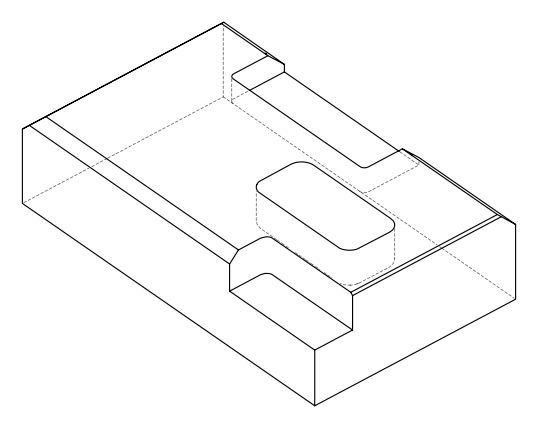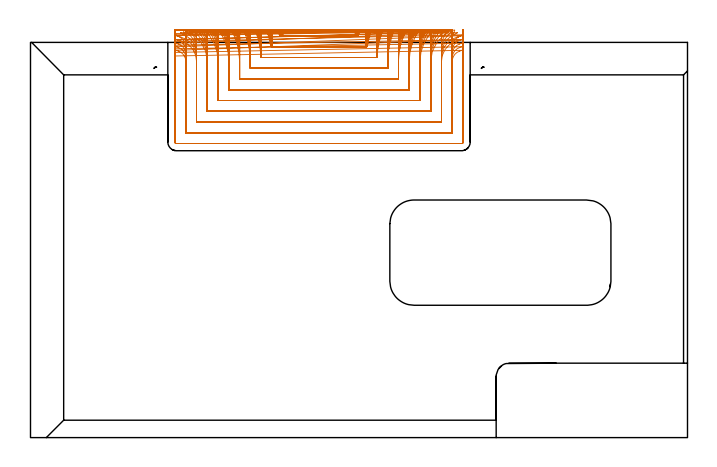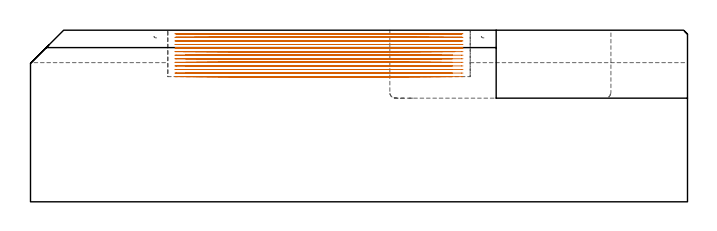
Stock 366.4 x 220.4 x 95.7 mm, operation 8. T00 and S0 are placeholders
(PLAN: 8 operations, 3 tool changes, 156.4 min)
(1 AREA_MILL | FG_CHAMFER_SURFACE | UGT0205_001 | 4.03 min | 13760 mm3)
(2 AREA_MILL_1 | FG_CHAMFER_SURFACE_1 | UGT0205_001 | 8.08 min | 12338 mm3)
(3 AREA_MILL_2 | FG_CHAMFER_SURFACE_2 | UGT0205_001 | 7.04 min | 21111 mm3)
(4 AREA_MILL_3 | FG_CHAMFER_SURFACE_3 | UGT0205_001 | 1.45 min | 400 mm3)
(5 AREA_MILL_4 | FG_CHAMFER_SURFACE_4 | UGT0205_001 | 12.01 min | 35148 mm3)
(6 MILL_CORNER_NOTCH_RECTANGULAR | CORNER_NOTCH_RECTANGULAR | NXT0201_011 | Follow Part, ap 3, ae 75% | 17.11 min | 167129 mm3)
(7 MILL_RECTANGULAR_POCKET | POCKET_RECTANGULAR_STRAIGHT | NXT0201_007 | Follow Part, ap 6.25, ae 75% | 6.92 min | 267632 mm3)
(8 MILL_SLOT | SLOT_PARTIAL_RECTANGULAR | NXT0201_009 | Follow Part, ap 2, ae 75% | 99.79 min | 261000 mm3)
(TOOL UGT0205_001 | Chamfer Mill 20 x 3 x 45 deg. | D20 FL50 Z2)
(TOOL NXT0201_011 | ENDMILL 12mm [2P460-1200-NA 1630] | D12 FL38 Z6)
(TOOL NXT0201_007 | ENDMILL 25mm [R216.25-25050GCK54P 1620] | D25 R3 FL54 Z5)
(TOOL NXT0201_009 | ENDMILL 8mm [2P460-0800-NA 1630] | D8 FL26 Z6)
(OP 8 MILL_SLOT)
G17 G21 G94 G90
T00 M6
G54
G17 G0 G90 X138.073 Y227.31 S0 M3
G43 Z105.7 H1
Z93.708
G94 G1 X138.802 Y224.4 F250.
G2 X138.9 Y224. R60. F500.
G1 X182.899
G2 X182.998 Y224.4 R60.
G1 X183.727 Y227.31 F250.
X131.784 Y227.289
X132.594 Y224.4
G2 X133.977 Y218. R54. F500.
G1 X187.823
G2 X189.205 Y224.4 R54.
G1 X190.015 Y227.289 F250.
X125.421 Y227.258
X126.332 Y224.4
G2 X128.55 Y212. R48. F500.
G1 X193.249
G2 X195.468 Y224.4 R48.
G1 X196.379 Y227.258 F250.
X118.947 Y227.213
X119.988 Y224.4
G2 X122.6 Y209.82 R42. F500.
G1 Y206.
X199.2
Y209.821
G2 X201.811 Y224.4 R42.
G1 X202.853 Y227.213 F250.
X112.3 Y227.143
X113.515 Y224.4
G2 X116.6 Y209.82 R36. F500.
G1 Y200.
X205.2
Y209.821
G2 X208.284 Y224.4 R36.
G1 X209.499 Y227.143 F250.
X105.361 Y227.022
X106.819 Y224.4
G2 X110.6 Y209.82 R30. F500.
G1 Y194.
X211.2
Y209.821
G2 X214.981 Y224.4 R30.
G1 X216.438 Y227.022 F250.
X97.841 Y226.783
X99.664 Y224.4
G2 X104.6 Y209.82 R24. F500.
G1 Y188.
X217.2
Y209.821
G2 X222.135 Y224.4 R24.
G1 X223.958 Y226.783 F250.
X88.726 Y226.159
X91.156 Y224.4
G2 X98.6 Y209.82 R18. F500.
G1 Y182.
X223.2
Y209.821
G2 X230.643 Y224.4 R18.
G1 X233.072 Y226.16 F250.
X81.315 Y221.892 F500.
X82.79 Y221.618 F250.
G2 X92.6 Y209.82 R12. F500.
G1 Y176.
X229.2
Y209.821
G2 X239.01 Y221.62 R12.
G1 X240.484 Y221.893 F250.
X81.186 Y215.977 F500.
X82.6 Y215.477 F250.
G2 X86.6 Y209.82 R6. F500.
G1 Y170.
X235.2
Y209.821
G2 X239.2 Y215.478 R6.
G1 X240.614 Y215.978 F250.
X80.6 Y212.82 F500.
Y209.82 F250.
Y164.8 F500.
G3 X81.4 Y164. R0.8
G1 X240.4
G3 X241.2 Y164.8 R0.8
G1 Y209.821
Y212.821 F250.
G0 Z105.7
X138.635 Y227.333
Z91.715
G1 X139.265 Y224.4
G2 X139.349 Y224. R60. F500.
G1 X182.45
G2 X182.535 Y224.4 R60.
G1 X183.164 Y227.333 F250.
X132.413 Y227.317
X133.112 Y224.4
G2 X134.244 Y218. R54. F500.
G1 X187.555
G2 X188.687 Y224.4 R54.
G1 X189.386 Y227.317 F250.
X126.133 Y227.295
X126.92 Y224.4
G2 X128.6 Y212. R48. F500.
G1 X193.2
G2 X194.879 Y224.4 R48.
G1 X195.666 Y227.295 F250.
X119.77 Y227.262
X120.669 Y224.4
G2 X122.6 Y211.813 R42. F500.
G1 Y206.
X199.2
Y211.815
G2 X201.13 Y224.4 R42.
G1 X202.029 Y227.262 F250.
X113.279 Y227.211
X114.328 Y224.4
G2 X116.6 Y211.813 R36. F500.
G1 Y200.
X205.2
Y211.815
G2 X207.471 Y224.4 R36.
G1 X208.52 Y227.211 F250.
X106.573 Y227.123
X107.832 Y224.4
G2 X110.6 Y211.813 R30. F500.
G1 Y194.
X211.2
Y211.815
G2 X213.967 Y224.4 R30.
G1 X215.226 Y227.123 F250.
X99.461 Y226.954
X101.034 Y224.4
G2 X104.6 Y211.813 R24. F500.
G1 Y188.
X217.2
Y211.815
G2 X220.764 Y224.4 R24.
G1 X222.337 Y226.954 F250.
X91.369 Y226.544
X93.467 Y224.4
G2 X98.6 Y211.813 R18. F500.
G1 Y182.
X223.2
Y211.815
G2 X228.331 Y224.4 R18.
G1 X230.428 Y226.545 F250.
X81.014 Y224.175 F500.
X83.899 Y223.35 F250.
G2 X92.6 Y211.813 R12. F500.
G1 Y176.
X229.2
Y211.815
G2 X237.899 Y223.352 R12.
G1 X240.784 Y224.177 F250.
X81.186 Y217.969 F500.
X82.6 Y217.469 F250.
G2 X86.6 Y211.813 R6. F500.
G1 Y170.
X235.2
Y211.815
G2 X239.2 Y217.472 R6.
G1 X240.614 Y217.972 F250.
X80.6 Y214.813 F500.
Y211.813 F250.
Y164.8 F500.
G3 X81.4 Y164. R0.8
G1 X240.4
G3 X241.2 Y164.8 R0.8
G1 Y211.815
Y214.815 F250.
G0 Z105.7
X139.128 Y227.353
Z89.723
G1 X139.657 Y224.4
G2 X139.728 Y224. R60. F500.
G1 X182.072
G2 X182.142 Y224.4 R60.
G1 X182.672 Y227.353 F250.
X132.962 Y227.342
X133.551 Y224.4
G2 X134.437 Y218. R54. F500.
G1 X187.363
G2 X188.249 Y224.4 R54.
G1 X188.837 Y227.342 F250.
X126.754 Y227.326
X127.416 Y224.4
G2 X128.6 Y213.806 R48. F500.
G1 Y212.
X193.2
Y213.808
G2 X194.383 Y224.4 R48.
G1 X195.045 Y227.326 F250.
X120.485 Y227.303
X121.242 Y224.4
G2 X122.6 Y213.806 R42. F500.
G1 Y206.
X199.2
Y213.808
G2 X200.558 Y224.4 R42.
G1 X201.314 Y227.303 F250.
X114.123 Y227.267
X115.006 Y224.4
G2 X116.6 Y213.806 R36. F500.
G1 Y200.
X205.2
Y213.808
G2 X206.793 Y224.4 R36.
G1 X207.676 Y227.267 F250.
X107.608 Y227.207
X108.667 Y224.4
G2 X110.6 Y213.806 R30. F500.
G1 Y194.
X211.2
Y213.808
G2 X213.132 Y224.4 R30.
G1 X214.191 Y227.207 F250.
X100.811 Y227.092
X102.135 Y224.4
G2 X104.6 Y213.806 R24. F500.
G1 Y188.
X217.2
Y213.808
G2 X219.664 Y224.4 R24.
G1 X220.988 Y227.092 F250.
X93.387 Y226.825
X95.153 Y224.4
G2 X98.6 Y213.806 R18. F500.
G1 Y182.
X223.2
Y213.808
G2 X226.646 Y224.4 R18.
G1 X228.412 Y226.826 F250.
X83.619 Y225.802
X86.264 Y224.386
G2 X92.6 Y213.806 R12. F500.
G1 Y176.
X229.2
Y213.808
G2 X235.534 Y224.386 R12.
G1 X238.178 Y225.803 F250.
X81.186 Y219.963 F500.
X82.6 Y219.463 F250.
G2 X86.6 Y213.806 R6. F500.
G1 Y170.
X235.2
Y213.808
G2 X239.2 Y219.465 R6.
G1 X240.614 Y219.965 F250.
X80.6 Y216.806 F500.
Y213.806 F250.
Y164.8 F500.
G3 X81.4 Y164. R0.8
G1 X240.4
G3 X241.2 Y164.8 R0.8
G1 Y213.808
Y216.808 F250.
G0 Z105.7
X139.552 Y227.369
Z87.731
G1 X139.981 Y224.4
G2 X140.038 Y224. R60. F500.
G1 X181.763
G2 X181.819 Y224.4 R60.
G1 X182.249 Y227.369 F250.
X133.435 Y227.362
X133.912 Y224.4
G2 X134.555 Y218. R54. F500.
G1 X187.245
G2 X187.889 Y224.4 R54.
G1 X188.367 Y227.362 F250.
X127.288 Y227.352
X127.825 Y224.4
G2 X128.6 Y215.807 R48. F500.
G1 Y212.
X193.2
Y215.8
G2 X193.977 Y224.4 R48.
G1 X194.514 Y227.351 F250.
X121.098 Y227.337
X121.712 Y224.4
G2 X122.6 Y215.807 R42. F500.
G1 Y206.
X199.2
Y215.8
G2 X200.09 Y224.4 R42.
G1 X200.704 Y227.336 F250.
X114.843 Y227.313
X115.559 Y224.4
G2 X116.6 Y215.807 R36. F500.
G1 Y200.
X205.2
Y215.8
G2 X206.242 Y224.4 R36.
G1 X206.959 Y227.313 F250.
X108.484 Y227.274
X109.343 Y224.4
G2 X110.6 Y215.807 R30. F500.
G1 Y194.
X211.2
Y215.8
G2 X212.459 Y224.4 R30.
G1 X213.319 Y227.274 F250.
X101.935 Y227.201
X103.009 Y224.4
G2 X104.6 Y215.807 R24. F500.
G1 Y188.
X217.2
Y215.8
G2 X218.794 Y224.4 R24.
G1 X219.869 Y227.201 F250.
X94.984 Y227.036
X96.416 Y224.4
G2 X98.6 Y215.807 R18. F500.
G1 Y182.
X223.2
Y215.8
G2 X225.387 Y224.4 R18.
G1 X226.82 Y227.035 F250.
X86.828 Y226.494
X88.976 Y224.4
G2 X92.6 Y215.807 R12. F500.
G1 Y176.
X229.2
Y215.8
G2 X232.831 Y224.4 R12.
G1 X234.98 Y226.492 F250.
X81.329 Y221.949 F500.
X82.731 Y221.416 F250.
G2 X86.6 Y215.807 R6. F500.
G1 Y170.
X235.2
Y215.8
G2 X239.07 Y221.41 R6.
G1 X240.473 Y221.942 F250.
X80.6 Y218.807 F500.
Y215.807 F250.
Y164.8 F500.
G3 X81.4 Y164. R0.8
G1 X240.4
G3 X241.2 Y164.8 R0.8
G1 Y215.8
Y218.8 F250.
G0 Z105.7
X139.93 Y227.383
Z85.738
G1 X140.252 Y224.4
G2 X140.294 Y224. R60. F500.
G1 X181.506
G2 X181.548 Y224.4 R60.
G1 X181.871 Y227.383 F250.
X133.855 Y227.379
X134.213 Y224.4
G2 X134.6 Y218. R54. F500.
G1 X187.2
G2 X187.587 Y224.4 R54.
G1 X187.946 Y227.378 F250.
X127.762 Y227.373
X128.165 Y224.4
G2 X128.6 Y217.95 R48. F500.
G1 Y212.
X193.2
Y217.944
G2 X193.636 Y224.4 R48.
G1 X194.04 Y227.373 F250.
X121.641 Y227.364
X122.102 Y224.4
G2 X122.6 Y217.95 R42. F500.
G1 Y206.
X199.2
Y217.944
G2 X199.699 Y224.4 R42.
G1 X200.16 Y227.364 F250.
X115.48 Y227.351
X116.017 Y224.4
G2 X116.6 Y217.95 R36. F500.
G1 Y200.
X205.2
Y217.944
G2 X205.784 Y224.4 R36.
G1 X206.322 Y227.351 F250.
X109.253 Y227.33
X109.898 Y224.4
G2 X110.6 Y217.95 R30. F500.
G1 Y194.
X211.2
Y217.944
G2 X211.903 Y224.4 R30.
G1 X212.548 Y227.33 F250.
X102.911 Y227.29
X103.717 Y224.4
G2 X104.6 Y217.95 R24. F500.
G1 Y188.
X217.2
Y217.944
G2 X218.085 Y224.4 R24.
G1 X218.892 Y227.289 F250.
X96.33 Y227.201
X97.405 Y224.4
G2 X98.6 Y217.95 R18. F500.
G1 Y182.
X223.2
Y217.944
G2 X224.398 Y224.4 R18.
G1 X225.473 Y227.2 F250.
X89.106 Y226.93
X90.719 Y224.4
G2 X92.6 Y217.95 R12. F500.
G1 Y176.
X229.2
Y217.944
G2 X231.084 Y224.4 R12.
G1 X232.698 Y226.929 F250.
X80.849 Y224.653
X83.48 Y223.213
G2 X86.6 Y217.95 R6. F500.
G1 Y170.
X235.2
Y217.944
G2 X238.457 Y223.281 R6.
G1 X241.125 Y224.652 F250.
X80.6 Y220.95 F500.
Y217.95 F250.
Y164.8 F500.
G3 X81.4 Y164. R0.8
G1 X240.4
G3 X241.2 Y164.8 R0.8
G1 Y217.944
Y220.944 F250.
G0 Z105.7
X140.461 Y227.398
Z83.746
G1 X140.564 Y224.4
G2 X140.577 Y224. R60. F500.
G1 X181.223
G2 X181.235 Y224.4 R60.
G1 X181.337 Y227.398 F250.
X134.446
X134.56 Y224.4
G2 X134.6 Y222.334 R54. F500.
G1 Y218.
X187.2
Y222.352
G2 X187.239 Y224.4 R54.
G1 X187.353 Y227.398 F250.
X128.426 Y227.397
X128.556 Y224.4
G2 X128.6 Y222.334 R48. F500.
G1 Y212.
X193.2
Y222.352
G2 X193.244 Y224.4 R48.
G1 X193.372 Y227.397 F250.
X122.402 Y227.396
X122.549 Y224.4
G2 X122.6 Y222.334 R42. F500.
G1 Y206.
X199.2
Y222.352
G2 X199.25 Y224.4 R42.
G1 X199.396 Y227.396 F250.
X116.369 Y227.395
X116.541 Y224.4
G2 X116.6 Y222.334 R36. F500.
G1 Y200.
X205.2
Y222.352
G2 X205.258 Y224.4 R36.
G1 X205.429 Y227.395 F250.
X110.322 Y227.393
X110.529 Y224.4
G2 X110.6 Y222.334 R30. F500.
G1 Y194.
X211.2
Y222.352
G2 X211.27 Y224.4 R30.
G1 X211.475 Y227.393 F250.
X104.253 Y227.389
X104.511 Y224.4
G2 X104.6 Y222.334 R24. F500.
G1 Y188.
X217.2
Y222.352
G2 X217.288 Y224.4 R24.
G1 X217.544 Y227.389 F250.
X98.137 Y227.38
X98.481 Y224.4
G2 X98.6 Y222.334 R18. F500.
G1 Y182.
X223.2
Y222.352
G2 X223.317 Y224.4 R18.
G1 X223.658 Y227.381 F250.
X91.904 Y227.355
X92.421 Y224.4
G2 X92.6 Y222.334 R12. F500.
G1 Y176.
X229.2
Y222.352
G2 X229.376 Y224.4 R12.
G1 X229.888 Y227.356 F250.
X85.2 Y227.217
X86.233 Y224.4
G2 X86.6 Y222.334 R6. F500.
G1 Y170.
X235.2
Y222.352
G2 X235.56 Y224.4 R6.
G1 X236.585 Y227.22 F250.
X80.6 Y225.334
Y222.334
Y164.8 F500.
G3 X81.4 Y164. R0.8
G1 X240.4
G3 X241.2 Y164.8 R0.8
G1 Y222.352
Y225.352 F250.
G0 X140.586 Y227.4 Z81.754
G1 X140.6 Y224.4
G2 X140.6 Y224. R60. F500.
G1 X181.2
G2 X181.201 Y224.4 R60.
G1 X181.215 Y227.4 F250.
X134.584
X134.599 Y224.4
G2 X134.6 Y224.131 R54. F500.
G1 Y218.
X187.2
Y224.115
X187.201 Y224.4
X187.217 Y227.4 F250.
X128.582
X128.599 Y224.4
G2 X128.6 Y224.131 R48. F500.
G1 Y212.
X193.2
Y224.115
X193.201 Y224.4
X193.219 Y227.4 F250.
X122.58
X122.599 Y224.4
X122.6 Y224.131 F500.
Y206.
X199.2
Y224.115
X199.201 Y224.4
X199.221 Y227.4 F250.
X116.577
X116.599 Y224.4
G2 X116.6 Y224.131 R36. F500.
G1 Y200.
X205.2
Y224.115
G2 X205.201 Y224.4 R36.
G1 X205.225 Y227.4 F250.
X110.572
X110.599 Y224.4
G2 X110.6 Y224.131 R30. F500.
G1 Y194.
X211.2
Y224.115
G2 X211.201 Y224.4 R30.
G1 X211.23 Y227.4 F250.
X104.565
X104.598 Y224.4
G2 X104.6 Y224.131 R24. F500.
G1 Y188.
X217.2
Y224.115
G2 X217.202 Y224.4 R24.
G1 X217.237 Y227.4 F250.
X98.553
X98.598 Y224.4
G2 X98.6 Y224.131 R18. F500.
G1 Y182.
X223.2
Y224.115
G2 X223.202 Y224.4 R18.
G1 X223.25 Y227.4 F250.
X92.53 Y227.399
X92.597 Y224.4
G2 X92.6 Y224.131 R12. F500.
G1 Y176.
X229.2
Y224.115
G2 X229.203 Y224.4 R12.
G1 X229.275 Y227.399 F250.
X86.46 Y227.397
X86.594 Y224.4
G2 X86.6 Y224.131 R6. F500.
G1 Y170.
X235.2
Y224.115
G2 X235.207 Y224.4 R6.
G1 X235.349 Y227.397 F250.
X80.6 Y227.131
Y224.131
Y164.8 F500.
G3 X81.4 Y164. R0.8
G1 X240.4
G3 X241.2 Y164.8 R0.8
G1 Y224.115
Y227.115 F250.
G0 X140.601 Y227.4 Z79.762
G1 Y224.4
G2 X140.6 Y224. R60. F500.
G1 X181.2
G2 X181.199 Y224.4 R60.
G1 Y227.4 F250.
X134.6
Y224.4
Y218. F500.
X187.2
Y224.4
Y227.4 F250.
X128.6
Y224.4
Y212. F500.
X193.2
Y224.4
Y227.4 F250.
X122.6
Y224.4
Y206. F500.
X199.2
Y224.4
Y227.4 F250.
X116.6
Y224.4
Y200. F500.
X205.2
Y224.4
Y227.4 F250.
X110.6
Y224.4
Y194. F500.
X211.2
Y224.4
Y227.4 F250.
X104.6
Y224.4
Y188. F500.
X217.2
Y224.4
Y227.4 F250.
X98.6
Y224.4
Y182. F500.
X223.2
Y224.4
Y227.4 F250.
X92.6
Y224.4
Y176. F500.
X229.2
Y224.4
Y227.4 F250.
X86.6
Y224.4
Y170. F500.
X235.2
Y224.4
Y227.4 F250.
X80.6
Y224.4
Y164.8 F500.
G3 X81.4 Y164. R0.8
G1 X240.4
G3 X241.2 Y164.8 R0.8
G1 Y224.4
Y227.4 F250.
G0 X140.601 Z77.769
G1 Y224.4
G2 X140.6 Y224. R60. F500.
G1 X181.2
G2 X181.199 Y224.4 R60.
G1 Y227.4 F250.
X134.6
Y224.4
Y218. F500.
X187.2
Y224.4
Y227.4 F250.
X128.6
Y224.4
Y212. F500.
X193.2
Y224.4
Y227.4 F250.
X122.6
Y224.4
Y206. F500.
X199.2
Y224.4
Y227.4 F250.
X116.6
Y224.4
Y200. F500.
X205.2
Y224.4
Y227.4 F250.
X110.6
Y224.4
Y194. F500.
X211.2
Y224.4
Y227.4 F250.
X104.6
Y224.4
Y188. F500.
X217.2
Y224.4
Y227.4 F250.
X98.6
Y224.4
Y182. F500.
X223.2
Y224.4
Y227.4 F250.
X92.6
Y224.4
Y176. F500.
X229.2
Y224.4
Y227.4 F250.
X86.6
Y224.4
Y170. F500.
X235.2
Y224.4
Y227.4 F250.
X80.6
Y224.4
Y164.8 F500.
G3 X81.4 Y164. R0.8
G1 X240.4
G3 X241.2 Y164.8 R0.8
G1 Y224.4
Y227.4 F250.
G0 X140.601 Z75.777
G1 Y224.4
G2 X140.6 Y224. R60. F500.
G1 X181.2
G2 X181.199 Y224.4 R60.
G1 Y227.4 F250.
X134.6
Y224.4
Y218. F500.
X187.2
Y224.4
Y227.4 F250.
X128.6
Y224.4
Y212. F500.
X193.2
Y224.4
Y227.4 F250.
X122.6
Y224.4
Y206. F500.
X199.2
Y224.4
Y227.4 F250.
X116.6
Y224.4
Y200. F500.
X205.2
Y224.4
Y227.4 F250.
X110.6
Y224.4
Y194. F500.
X211.2
Y224.4
Y227.4 F250.
X104.6
Y224.4
Y188. F500.
X217.2
Y224.4
Y227.4 F250.
X98.6
Y224.4
Y182. F500.
X223.2
Y224.4
Y227.4 F250.
X92.6
Y224.4
Y176. F500.
X229.2
Y224.4
Y227.4 F250.
X86.6
Y224.4
Y170. F500.
X235.2
Y224.4
Y227.4 F250.
X80.6
Y224.4
Y164.8 F500.
G3 X81.4 Y164. R0.8
G1 X240.4
G3 X241.2 Y164.8 R0.8
G1 Y224.4
Y227.4 F250.
G0 X140.601 Z73.785
G1 Y224.4
G2 X140.6 Y224. R60. F500.
G1 X181.2
G2 X181.199 Y224.4 R60.
G1 Y227.4 F250.
X134.6
Y224.4
Y218. F500.
X187.2
Y224.4
Y227.4 F250.
X128.6
Y224.4
Y212. F500.
X193.2
Y224.4
Y227.4 F250.
X122.6
Y224.4
Y206. F500.
X199.2
Y224.4
Y227.4 F250.
X116.6
Y224.4
Y200. F500.
X205.2
Y224.4
Y227.4 F250.
X110.6
Y224.4
Y194. F500.
X211.2
Y224.4
Y227.4 F250.
X104.6
Y224.4
Y188. F500.
X217.2
Y224.4
Y227.4 F250.
X98.6
Y224.4
Y182. F500.
X223.2
Y224.4
Y227.4 F250.
X92.6
Y224.4
Y176. F500.
X229.2
Y224.4
Y227.4 F250.
X86.6
Y224.4
Y170. F500.
X235.2
Y224.4
Y227.4 F250.
X80.6
Y224.4
Y164.8 F500.
G3 X81.4 Y164. R0.8
G1 X240.4
G3 X241.2 Y164.8 R0.8
G1 Y224.4
Y227.4 F250.
G0 X140.601 Z71.792
G1 Y224.4
G2 X140.6 Y224. R60. F500.
G1 X181.2
G2 X181.199 Y224.4 R60.
G1 Y227.4 F250.
X134.6
Y224.4
Y218. F500.
X187.2
Y224.4
Y227.4 F250.
X128.6
Y224.4
Y212. F500.
X193.2
Y224.4
Y227.4 F250.
X122.6
Y224.4
Y206. F500.
X199.2
Y224.4
Y227.4 F250.
X116.6
Y224.4
Y200. F500.
X205.2
Y224.4
Y227.4 F250.
X110.6
Y224.4
Y194. F500.
X211.2
Y224.4
Y227.4 F250.
X104.6
Y224.4
Y188. F500.
X217.2
Y224.4
Y227.4 F250.
X98.6
Y224.4
Y182. F500.
X223.2
Y224.4
Y227.4 F250.
X92.6
Y224.4
Y176. F500.
X229.2
Y224.4
Y227.4 F250.
X86.6
Y224.4
Y170. F500.
X235.2
Y224.4
Y227.4 F250.
X80.6
Y224.4
Y164.8 F500.
G3 X81.4 Y164. R0.8
G1 X240.4
G3 X241.2 Y164.8 R0.8
G1 Y224.4
Y227.4 F250.
G0 X140.601 Z69.8
G1 Y224.4
G2 X140.6 Y224. R60. F500.
G1 X181.2
G2 X181.199 Y224.4 R60.
G1 Y227.4 F250.
X134.6
Y224.4
Y218. F500.
X187.2
Y224.4
Y227.4 F250.
X128.6
Y224.4
Y212. F500.
X193.2
Y224.4
Y227.4 F250.
X122.6
Y224.4
Y206. F500.
X199.2
Y224.4
Y227.4 F250.
X116.6
Y224.4
Y200. F500.
X205.2
Y224.4
Y227.4 F250.
X110.6
Y224.4
Y194. F500.
X211.2
Y224.4
Y227.4 F250.
X104.6
Y224.4
Y188. F500.
X217.2
Y224.4
Y227.4 F250.
X98.6
Y224.4
Y182. F500.
X223.2
Y224.4
Y227.4 F250.
X92.6
Y224.4
Y176. F500.
X229.2
Y224.4
Y227.4 F250.
X86.6
Y224.4
Y170. F500.
X235.2
Y224.4
Y227.4 F250.
X80.6
Y224.4
Y164.8 F500.
G3 X81.4 Y164. R0.8
G1 X240.4
G3 X241.2 Y164.8 R0.8
G1 Y224.4
Y227.4 F250.
G0 Z105.7
M5
M2
